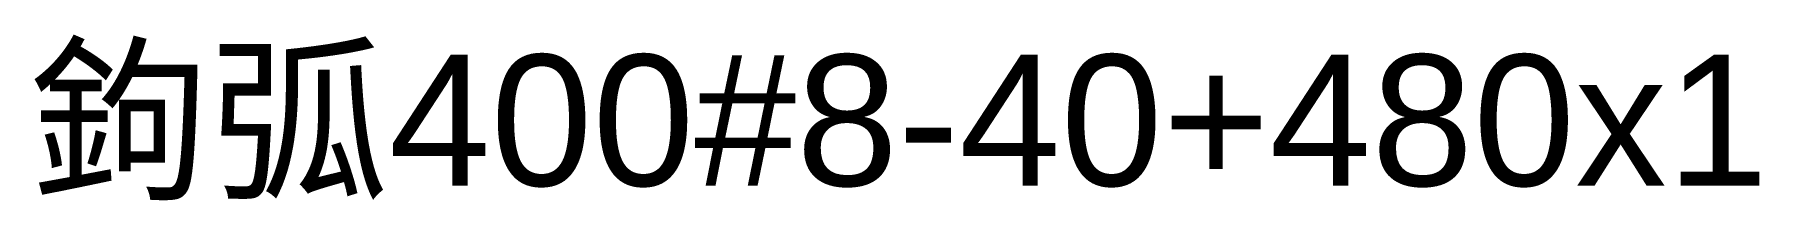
# Model space of a CAD drawing. Header units: millimetres. Extents: x 155 to 616, y 169 to 213.
import ezdxf

# ---------------------------------------------------------------- set-up
doc = ezdxf.new("R2010")
doc.units = ezdxf.units.MM
doc.styles.get("Standard").update_dxf_attribs({"font": 'arial.ttf'})

msp = doc.modelspace()

# ---------------------------------------------------------------- texts
msp.add_text('鉤弧400#8-40+480x1', height=35).set_placement((154.46, 173.08))

doc.saveas('drawing.dxf')
